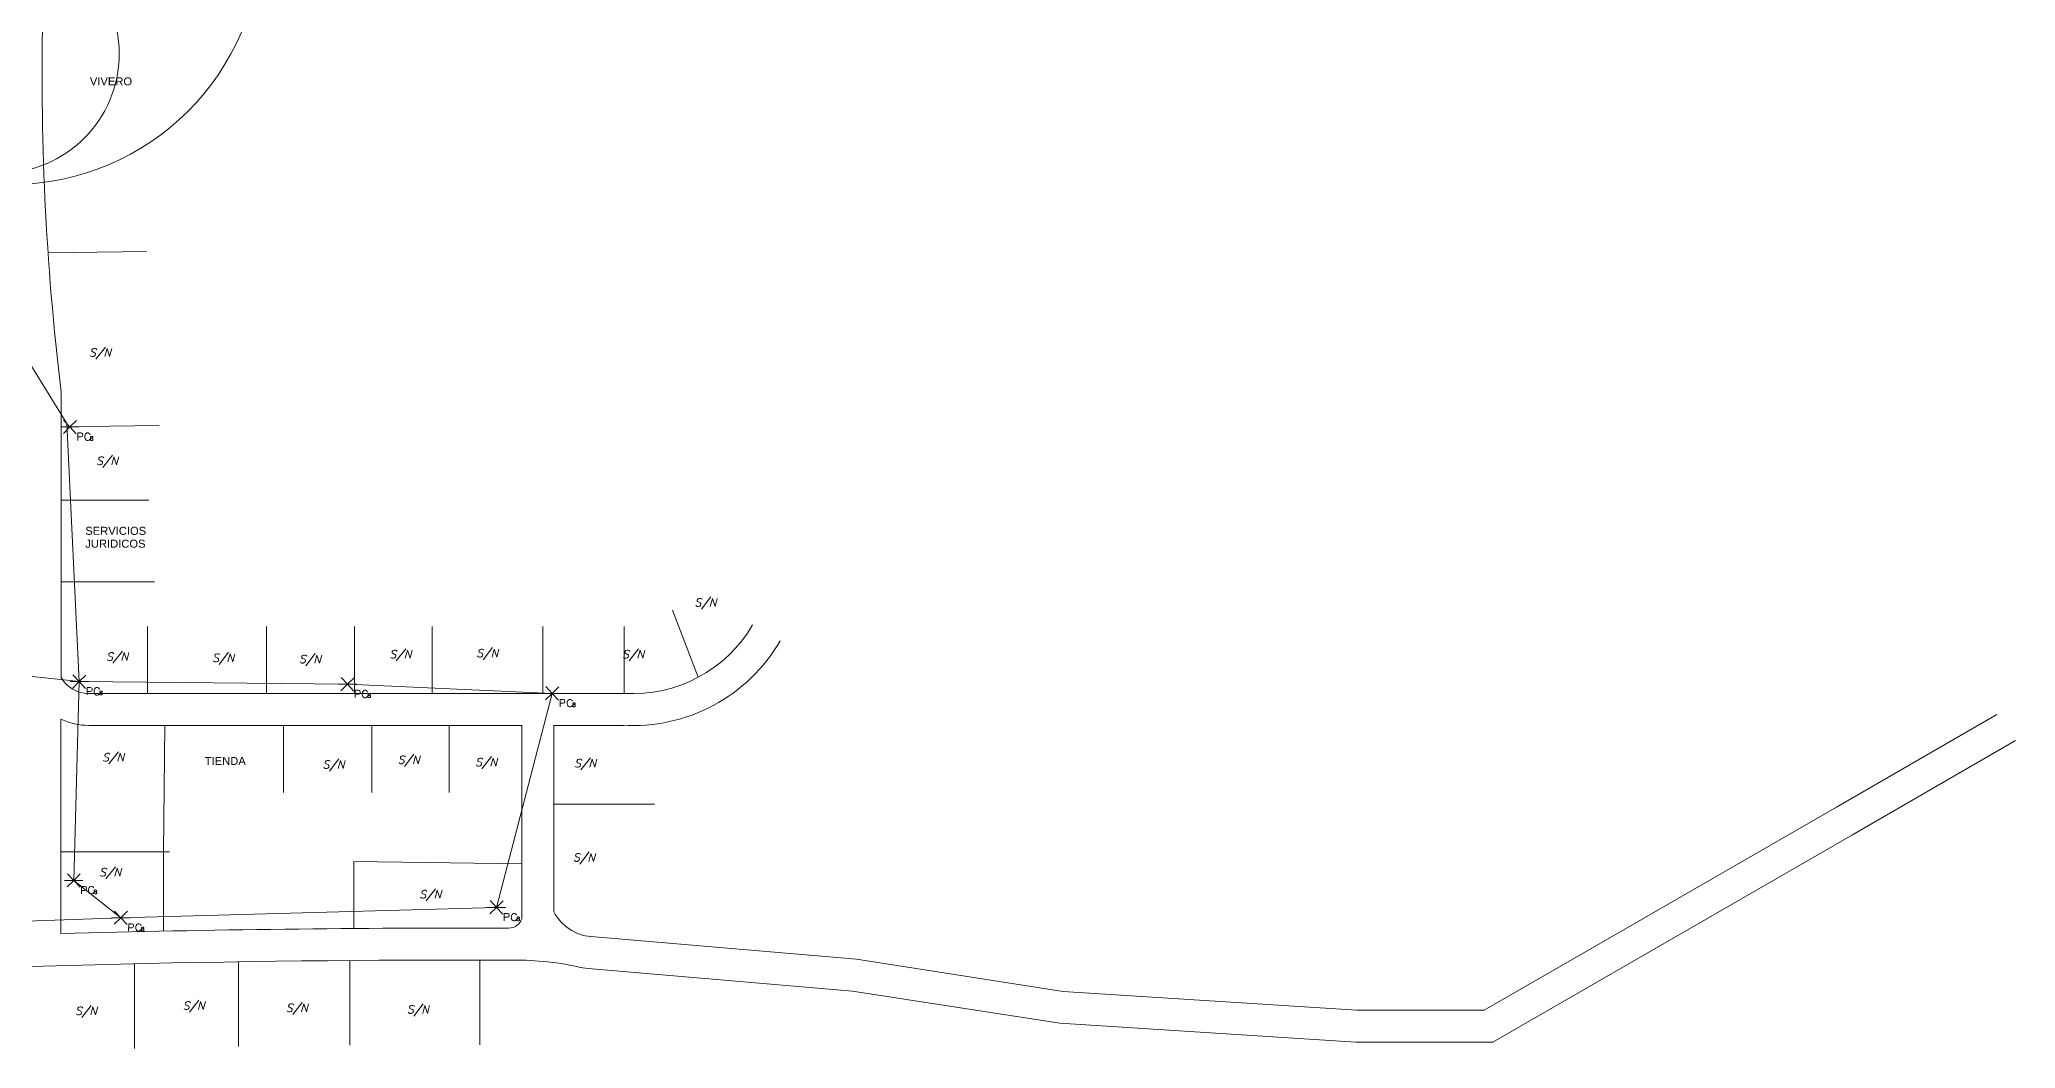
# Model space of a CAD drawing. Header units: metres. Extents: x 383199 to 385363, y 1493349 to 1497259.
# Drawn here: x 384171.3 to 384541.7, y 1493762.2 to 1493951.4 of the extents above; entities that cross this region are included whole.
import ezdxf
from ezdxf.enums import TextEntityAlignment as Align

# ---------------------------------------------------------------- set-up
doc = ezdxf.new("R2010")
doc.units = ezdxf.units.M
for name, color, linetype, lineweight in [('_ADDRESSDIBUJO', 7, 'Continuous', 0), ('_LOTLINE', 4, 'Continuous', 0), ('_POLEPED', 7, 'Continuous', 0), ('_STRAND', 3, 'Continuous', 0)]:
    doc.layers.add(name, color=color, linetype=linetype, lineweight=lineweight)
doc.styles.add('Address', font='ITALICS.shx', dxfattribs={"height": 1.5})
doc.styles.get("Standard").update_dxf_attribs({"font": 'arial.ttf'})

# ---------------------------------------------------------------- blocks, each defined once
blk = doc.blocks.new('*U33')
at = {"layer": '_POLEPED', "linetype": 'Continuous'}
blk.add_line((206328.6, 1519837.21), (206328.59, 1519835.82), dxfattribs=at)
at = {"layer": '_POLEPED', "linetype": 'Continuous', "flags": 128}
blk.add_lwpolyline([(206328.6, 1519837.21), (206329.19, 1519837.21), (206329.39, 1519837.14), (206329.46, 1519837.07), (206329.52, 1519836.94), (206329.52, 1519836.74), (206329.46, 1519836.61), (206329.39, 1519836.54), (206329.19, 1519836.48), (206328.59, 1519836.48)], dxfattribs=at)
blk = doc.blocks.new('PC8_E')
at = {"layer": '_POLEPED', "color": 1}
for p, q in [((-1.74, 0), (0, 0)), ((-1.24, -1.22), (0, 0)), ((-1.19, 1.27), (0, 0)), ((0, 0), (1.24, 1.22)), ((0, 0), (1.74, 0)), ((0, 0), (1.19, -1.27))]:
    blk.add_line(p, q, dxfattribs=at)
at = {"layer": '_POLEPED', "linetype": 'Continuous', "flags": 128}
for points in [[(3.77, -1.47), (3.71, -1.34), (3.57, -1.2), (3.44, -1.13), (3.18, -1.13), (3.04, -1.2), (2.91, -1.33), (2.84, -1.46), (2.78, -1.66), (2.77, -1.99), (2.84, -2.19), (2.9, -2.32), (3.04, -2.46), (3.17, -2.52), (3.43, -2.53), (3.57, -2.46), (3.7, -2.33), (3.77, -2.2)], [(4, -1.78), (3.9, -1.81), (3.86, -1.88), (3.86, -1.95), (3.9, -2.02), (3.97, -2.06), (4.11, -2.09), (4.21, -2.13), (4.28, -2.2), (4.31, -2.27), (4.31, -2.37), (4.28, -2.44), (4.24, -2.48), (4.14, -2.51), (4, -2.51), (3.89, -2.47), (3.86, -2.44), (3.82, -2.37), (3.83, -2.26), (3.86, -2.19), (3.93, -2.13), (4.04, -2.09), (4.18, -2.06), (4.25, -2.02), (4.28, -1.95), (4.28, -1.88), (4.25, -1.81), (4.14, -1.78), (4, -1.78)]]:
    blk.add_lwpolyline(points, dxfattribs=at)
at = {"layer": '_POLEPED', "linetype": 'Continuous'}
blk.add_blockref('*U33', (-206327.14, -1519838.33), dxfattribs=at)
blk = doc.blocks.new('SN')
at = {"layer": '_ADDRESSDIBUJO', "color": 7, "linetype": 'Continuous', "lineweight": 0, "style": 'Address'}
blk.add_text('S/N', height=1.5, dxfattribs=at).set_placement((2, 0), align=Align.CENTER)
blk = doc.blocks.new('TIENDA')
at = {"layer": '_ADDRESSDIBUJO'}
blk.add_text('TIENDA', height=1.5, dxfattribs=at).set_placement((-0.01, -0.02))

msp = doc.modelspace()

# ---------------------------------------------------------------- linework, layer by layer
at = {"layer": '_LOTLINE'}
for p, q in [((384172.9, 1493911.43), (384191.33, 1493911.7)), ((384175.27, 1493878.78), (384193.7, 1493879.05)), ((384175.36, 1493865.02), (384191.79, 1493865.02)), ((384175.36, 1493849.72), (384192.85, 1493849.72)), ((384294.76, 1493831.84), (384289.97, 1493844.41)), ((384191.53, 1493828.82), (384191.54, 1493841.39)), ((384213.82, 1493828.82), (384213.82, 1493841.39)), ((384230.35, 1493828.82), (384230.35, 1493841.39)), ((384244.87, 1493828.82), (384244.87, 1493841.39)), ((384265.67, 1493828.82), (384265.67, 1493841.39)), ((384280.9, 1493828.82), (384280.9, 1493841.39)), ((384194.55, 1493799.1), (384194.76, 1493822.82)), ((384217.04, 1493810.25), (384217.04, 1493822.82)), ((384233.57, 1493810.25), (384233.57, 1493822.82)), ((384248.1, 1493810.25), (384248.1, 1493822.82)), ((384267.7, 1493822.85), (384267.7, 1493787.85)), ((384508.13, 1493807.51), (384538.17, 1493824.86)), ((384511.13, 1493802.31), (384541.66, 1493819.95)), ((384267.7, 1493808.04), (384286.54, 1493808.04)), ((384464.74, 1493782.46), (384508.13, 1493807.51)), ((384467.74, 1493777.27), (384511.13, 1493802.31)), ((384175.31, 1493799.1), (384195.65, 1493799.1)), ((384194.55, 1493784.24), (384194.55, 1493799.1)), ((384230.24, 1493784.73), (384230.24, 1493797.3)), ((384230.24, 1493797.3), (384261.7, 1493796.87)), ((384274.66, 1493783.2), (384324.43, 1493778.96)), ((384442.1, 1493769.39), (384464.74, 1493782.46)), ((384189.1, 1493778.12), (384189.1, 1493762.22)), ((384208.62, 1493778.48), (384208.62, 1493762.59)), ((384229.47, 1493778.72), (384229.47, 1493762.82)), ((384253.86, 1493778.8), (384253.86, 1493762.9)), ((384324.43, 1493778.96), (384363.18, 1493772.92)), ((384274.12, 1493777.22), (384323.71, 1493773)), ((384443.71, 1493763.39), (384467.74, 1493777.27)), ((384323.71, 1493773), (384362.53, 1493766.95)), ((384363.18, 1493772.92), (384418.23, 1493769.39)), ((384362.53, 1493766.95), (384418.03, 1493763.39)), ((384418.23, 1493769.39), (384442.1, 1493769.39)), ((384418.03, 1493763.39), (384443.71, 1493763.39))]:
    msp.add_line(p, q, dxfattribs=at)
for points in [[(384280.9, 1493828.82), (384180.49, 1493828.82, -0.274618), (384175.36, 1493831.78), (384175.36, 1493885.32, -0.036674), (384171.95, 1493957.78), (384171.95, 1493971.86)], [(384261.7, 1493822.82), (384180.52, 1493822.82, -0.114537), (384175.31, 1493823.98, -0.114537)], [(384175.31, 1493783.78, -0.0075), (384259.23, 1493784.79)], [(384104.13, 1493774.94, -0.013895), (384259.21, 1493778.79)]]:
    msp.add_lwpolyline(points, format="xyb", dxfattribs=at)
for points in [[(384175.31, 1493783.78), (384175.31, 1493823.98)], [(384261.7, 1493822.85), (384261.7, 1493786.55)], [(384280.9, 1493822.82), (384267.7, 1493822.82)]]:
    msp.add_lwpolyline(points, dxfattribs=at)
for centre, radius, start, end in [((384282.51, 1493854.74), 25.97, 266.4448, 329.8376), ((384282.51, 1493854.74), 31.97, 266.4448, 329.8376), ((384259.23, 1493787.4), 2.61, 270, 340.9302), ((384275.54, 1493792.04), 8.89, 208.13, 264.3718), ((384260.55, 1493725.1), 53.71, 77.4552, 91.4266), ((384275.54, 1493792.04), 14.89, 257.1192, 264.5455)]:
    msp.add_arc(centre, radius, start, end, dxfattribs=at)
at = {"layer": '_POLEPED'}
for centre, radius in [((384166.02, 1493971.06), 46.8), ((384163.83, 1493948.76), 22.4)]:
    msp.add_circle(centre, radius, dxfattribs=at)
at = {"layer": '_STRAND'}
for p, q in [((384176.42, 1493879.41), (384166.51, 1493895.56)), ((384178.76, 1493831.03), (384176.42, 1493879.41)), ((384133.03, 1493836.02), (384178.76, 1493831.03)), ((384177.71, 1493793.73), (384178.76, 1493831.03)), ((384178.76, 1493831.03), (384229.03, 1493830.53)), ((384229.03, 1493830.53), (384267.41, 1493828.82)), ((384267.41, 1493828.82), (384256.96, 1493788.68)), ((384186.56, 1493786.73), (384177.71, 1493793.73)), ((384256.96, 1493788.68), (384186.56, 1493786.73)), ((384186.56, 1493786.73), (384135.96, 1493784.98))]:
    msp.add_line(p, q, dxfattribs=at)

# ---------------------------------------------------------------- block references
at = {"layer": '_ADDRESSDIBUJO', "zscale": 0.001}
for p in [(384180.65, 1493891.98), (384181.96, 1493871.68)]:
    msp.add_blockref('SN', p, dxfattribs=at)
at = {"layer": '_LOTLINE', "zscale": 0.001}
for name, p in [('SN', (384294.13, 1493845.12)), ('SN', (384183.84, 1493834.96)), ('SN', (384236.95, 1493835.41)), ('SN', (384253.22, 1493835.63)), ('SN', (384280.57, 1493835.41)), ('SN', (384203.73, 1493834.73)), ('SN', (384220, 1493834.51)), ('SN', (384183.1, 1493816.08)), ('TIENDA', (384202.29, 1493815.41)), ('SN', (384224.41, 1493814.74)), ('SN', (384238.49, 1493815.63)), ('SN', (384253.01, 1493815.19)), ('SN', (384271.57, 1493814.96)), ('SN', (384182.54, 1493794.53)), ('SN', (384271.35, 1493797.32)), ('SN', (384242.54, 1493790.39)), ('SN', (384178.01, 1493768.53)), ('SN', (384198.19, 1493769.51)), ('SN', (384217.53, 1493769.09)), ('SN', (384240.22, 1493768.81))]:
    msp.add_blockref(name, p, dxfattribs=at)
at = {"layer": '_POLEPED', "zscale": 0.001}
for p in [(384177.01, 1493878.78), (384178.76, 1493831.03), (384229.03, 1493830.53), (384267.41, 1493828.82), (384177.71, 1493793.73), (384256.96, 1493788.68), (384186.56, 1493786.73)]:
    msp.add_blockref('PC8_E', p, dxfattribs=at)

# ---------------------------------------------------------------- texts
at = {"layer": '_ADDRESSDIBUJO'}
for s, p in [('VIVERO', (384180.74, 1493942.84)), ('SERVICIOS', (384179.88, 1493858.55)), ('JURIDICOS', (384179.88, 1493856.14))]:
    msp.add_text(s, height=1.5, dxfattribs=at).set_placement(p)

doc.saveas('drawing.dxf')
